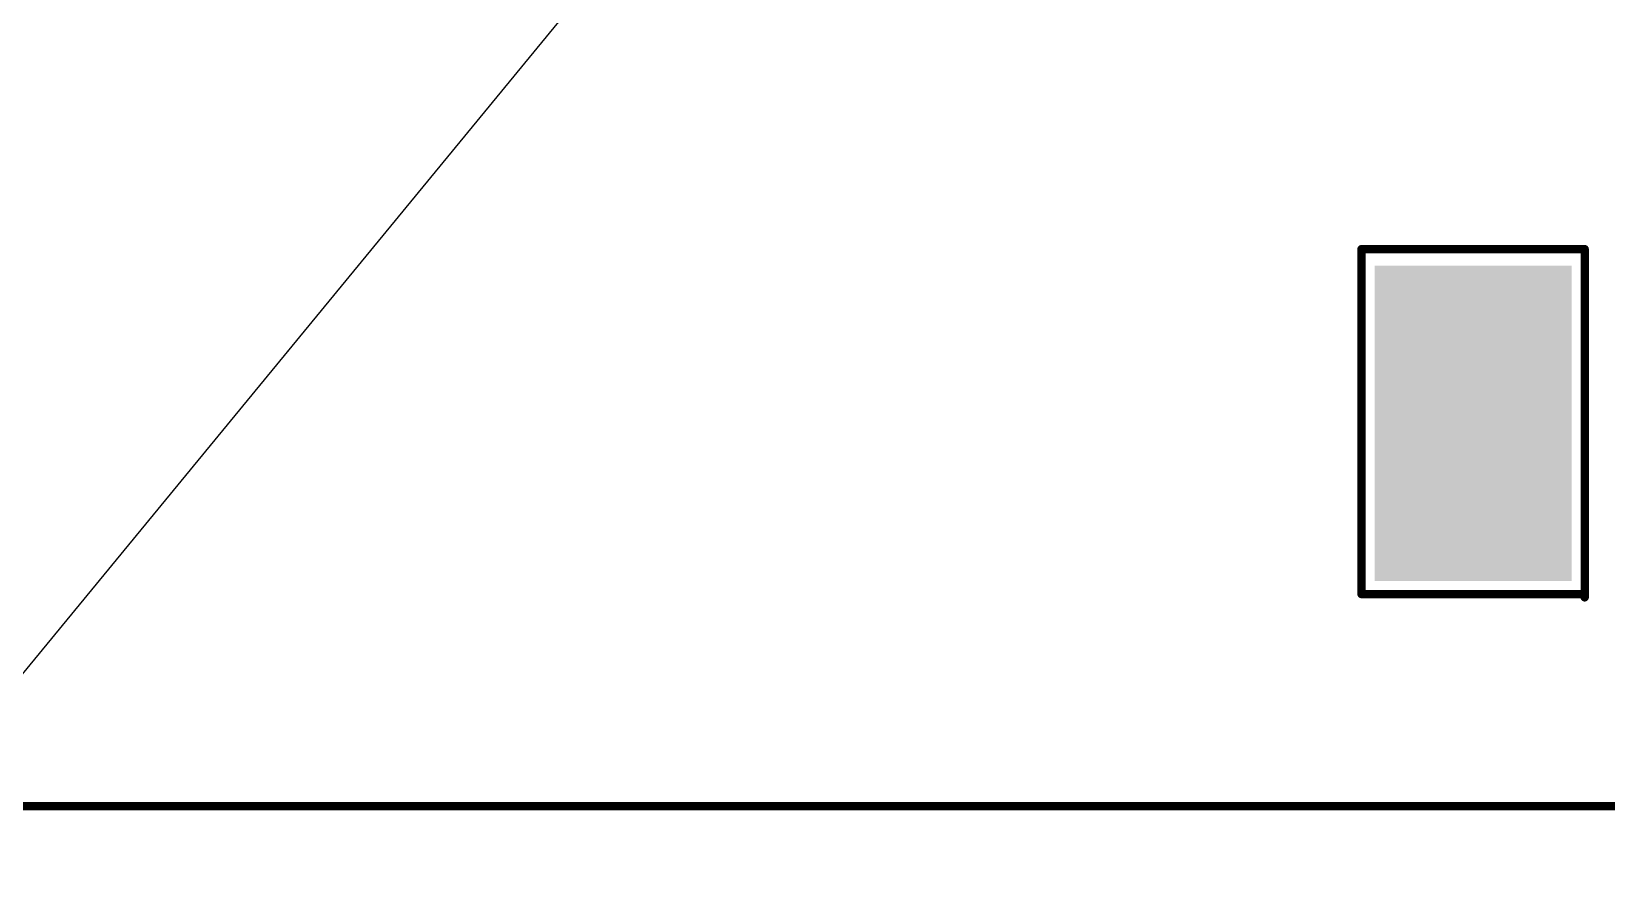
# Model space of a CAD drawing. Extents: x 0 to 90.2, y 0 to 95.9.
# Drawn here: x 45.83 to 69.81, y 41.52 to 54.34 of the extents above; entities that cross this region are included whole.
import ezdxf

# ---------------------------------------------------------------- set-up
doc = ezdxf.new("R2010")
doc.units = 0
for name, color, linetype in [('16', 175, 'CONTINUOUS'), ('19', 53, 'CONTINUOUS'), ('22', 253, 'CONTINUOUS'), ('40', 175, 'CONTINUOUS')]:
    doc.layers.add(name, color=color, linetype=linetype)

# ---------------------------------------------------------------- blocks, each defined once
blk = doc.blocks.new('RECT')
blk.add_solid([(-0.5, -0.5), (0.5, -0.5), (-0.5, 0.5), (0.5, 0.5)])

msp = doc.modelspace()

# ---------------------------------------------------------------- linework, layer by layer
at = {"layer": '19'}
msp.add_line((27.305, 22.225), (77.47, 83.185), dxfattribs=at)
at = {"layer": '22', "const_width": 0.127}
msp.add_lwpolyline([(77.47, 42.545), (12.7, 42.545)], dxfattribs=at)
at = {"layer": '40', "const_width": 0.0635}
for points in [[(66.1118, 51.025, 1), (66.0482, 51.025)], [(66.08, 51.0568, 1), (66.08, 50.9933)], [(69.5118, 51.025, 1), (69.4483, 51.025)], [(69.48, 50.9933, 1), (69.48, 51.0568)], [(66.08, 45.8068, 1), (66.08, 45.7433)], [(69.43, 45.7433, 1), (69.43, 45.8068)], [(66.0482, 45.775, 1), (66.1118, 45.775)], [(69.4483, 45.725, 1), (69.5118, 45.725)]]:
    msp.add_lwpolyline(points, format="xyb", dxfattribs=at)
at = {"layer": '40', "const_width": 0.127}
for points in [[(66.08, 51.025), (69.48, 51.025)], [(66.08, 45.775), (66.08, 51.025)], [(69.48, 45.725), (69.48, 51.025)], [(69.43, 45.775), (66.08, 45.775)]]:
    msp.add_lwpolyline(points, dxfattribs=at)

# ---------------------------------------------------------------- block references
at = {"layer": '16', "xscale": 4.8, "yscale": 3, "rotation": 90}
msp.add_blockref('RECT', (67.78, 48.375), dxfattribs=at)

doc.saveas('drawing.dxf')
